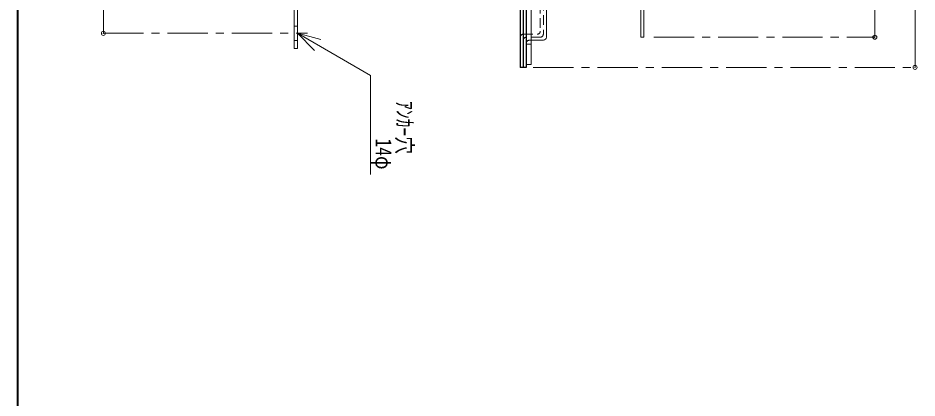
# Model space of a CAD drawing. Units: millimetres, scale not verified. Extents: x -1682 to 1558, y -1128 to 1120.
# Drawn here: x -1682 to -787, y -4 to 374 of the extents above; entities that cross this region are included whole.
import ezdxf
from ezdxf.enums import TextEntityAlignment as Align

# ---------------------------------------------------------------- set-up
doc = ezdxf.new("R2010")
doc.units = ezdxf.units.MM
doc.header["$LTSCALE"] = 8
doc.header["$PDMODE"] = 32
doc.header["$PDSIZE"] = 4
doc.linetypes.add('CHAIN1', pattern=[8, 5, -1, 1, -1])
doc.linetypes.add('DASHED1', pattern=[1.8, 1.2, -0.6])
doc.layers.add('0-0____1', color=4, linetype='Continuous', lineweight=9)
doc.styles.add('ＭＳ ゴシック', font='')
doc.styles.get('ＭＳ ゴシック').set_extended_font_data('MS Gothic')

msp = doc.modelspace()

# ---------------------------------------------------------------- linework, layer by layer
at = {"layer": '0-0____1', "color": 1, "lineweight": 40}
msp.add_line((-1681.716, -1128.434), (-1681.716, 1119.566), dxfattribs=at)
at = {"layer": '0-0____1'}
for p, q in [((-788.716, 864.566), (-788.716, 324.566)), ((-828.716, 354.566), (-828.716, 834.566)), ((-1596.716, 358.414), (-1596.716, 830.717))]:
    msp.add_line(p, q, dxfattribs=at)
at = {"layer": '0-0____1', "color": 7, "lineweight": 18}
for p, q in [((-1061.716, 834.566), (-1061.716, 354.566)), ((-1058.716, 834.566), (-1058.716, 354.566)), ((-1155.716, 494.566), (-1155.716, 354.566)), ((-1170.716, 477.566), (-1170.716, 327.566)), ((-1406.716, 390.214), (-1406.716, 343.414)), ((-1403.516, 358.414), (-1386.545, 341.444)), ((-1403.516, 358.414), (-1330.631, 316.334)), ((-1403.516, 358.414), (-1380.334, 352.203)), ((-1158.716, 351.566), (-1170.716, 351.566)), ((-1058.716, 354.566), (-1061.716, 354.566)), ((-1170.716, 327.566), (-1175.716, 327.566)), ((-1330.631, 217.839), (-1330.631, 316.334))]:
    msp.add_line(p, q, dxfattribs=at)
at = {"layer": '0-0____1', "linetype": 'DASHED1'}
for p, q in [((-1161.716, 488.566), (-1161.716, 360.566)), ((-1158.716, 491.566), (-1158.716, 357.566)), ((-1406.716, 365.414), (-1403.516, 365.414)), ((-1406.716, 351.414), (-1403.516, 351.414)), ((-1178.716, 357.566), (-1164.716, 357.566)), ((-1161.716, 354.566), (-1175.716, 354.566)), ((-1172.716, 351.566), (-1170.716, 351.566)), ((-1170.716, 347.566), (-1175.716, 347.566))]:
    msp.add_line(p, q, dxfattribs=at)
at = {"layer": '0-0____1', "color": 5, "lineweight": 25}
for p, q in [((-1175.716, 474.566), (-1175.716, 324.566)), ((-1181.716, 468.566), (-1181.716, 324.566)), ((-1178.716, 471.566), (-1178.716, 324.566)), ((-1175.716, 324.566), (-1181.716, 324.566))]:
    msp.add_line(p, q, dxfattribs=at)
at = {"layer": '0-0____1', "linetype": 'CHAIN1'}
for p, q in [((-1596.716, 358.414), (-1393.516, 358.414)), ((-1048.716, 354.566), (-828.716, 354.566)), ((-1168.716, 324.566), (-788.716, 324.566))]:
    msp.add_line(p, q, dxfattribs=at)
at = {"layer": '0-0____1', "color": 7, "lineweight": 18}
msp.add_lwpolyline([(-1403.516, 388.614), (-1403.516, 343.414), (-1406.716, 343.414)], dxfattribs=at)
at = {"layer": '0-0____1', "linetype": 'DASHED1'}
for centre, start, end in [((-1164.716, 360.566), 270, 0), ((-1178.716, 354.566), 90, 180), ((-1175.716, 351.566), 90, 180), ((-1172.716, 348.566), 90, 180), ((-1161.716, 357.566), 270, 0)]:
    msp.add_arc(centre, 3, start, end, dxfattribs=at)
at = {"layer": '0-0____1', "color": 7, "lineweight": 18}
msp.add_arc((-1158.716, 354.566), 3, 270, 0, dxfattribs=at)
at = {"layer": '0-0____1', "color": 1}
for p in [(-1596.716, 358.414), (-828.716, 354.566), (-788.716, 324.566)]:
    msp.add_point(p, dxfattribs=at)

# ---------------------------------------------------------------- texts
at = {"layer": '0-0____1', "color": 7, "style": 'ＭＳ ゴシック', "width": 0.8}
for s, p in [('ｱﾝｶｰ穴', (-1309.676, 291.137)), ('14φ', (-1330.631, 253.839))]:
    msp.add_text(s, height=16.13, rotation=270, dxfattribs=at).set_placement(p, align=Align.BOTTOM_LEFT)

doc.saveas('drawing.dxf')
